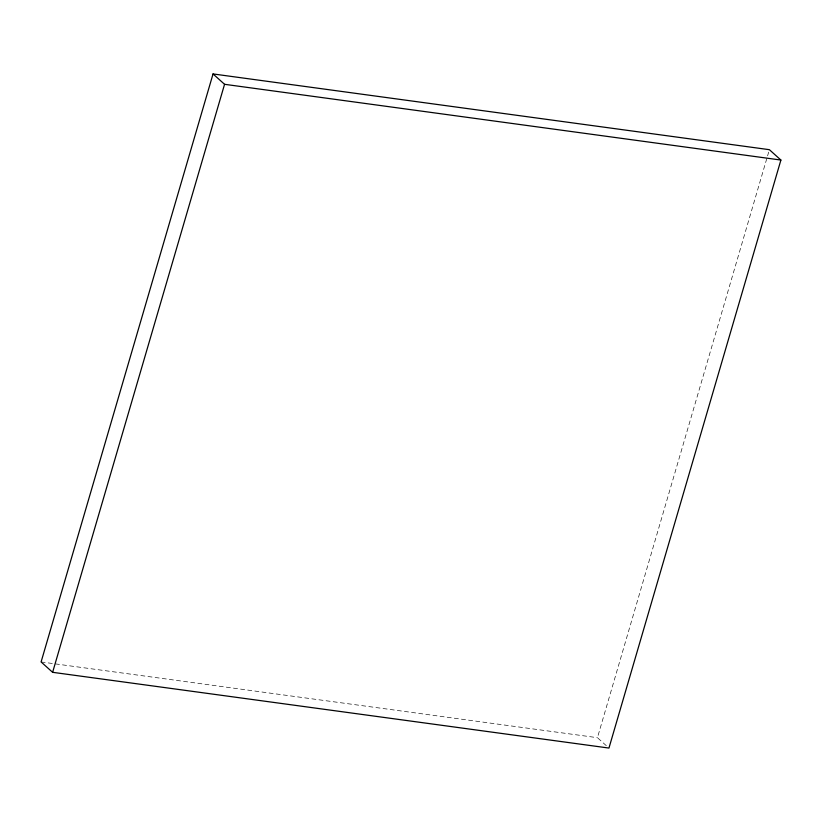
<?xml version="1.0" encoding="UTF-8"?>
<svg xmlns="http://www.w3.org/2000/svg" width="822" height="822" viewBox="0 0 822 822"><rect width="100%" height="100%" fill="white"/><g stroke="black" fill="none" stroke-linecap="round" stroke-linejoin="round"><path stroke-width="0.62" stroke-dasharray="4.11 3.08" d="M606.297 745.667L597.44 737.694L767.224 157.074M767.584 155.851L768.662 152.152M41.1 661.946L597.44 737.694"/><path stroke-width="1.23" d="M213.042 73.939L41.1 661.946L52.618 672.314L608.958 748.061L780.9 160.054L769.382 149.686L213.042 73.939L224.56 84.306L780.9 160.054M52.618 672.314L224.56 84.306"/></g></svg>
